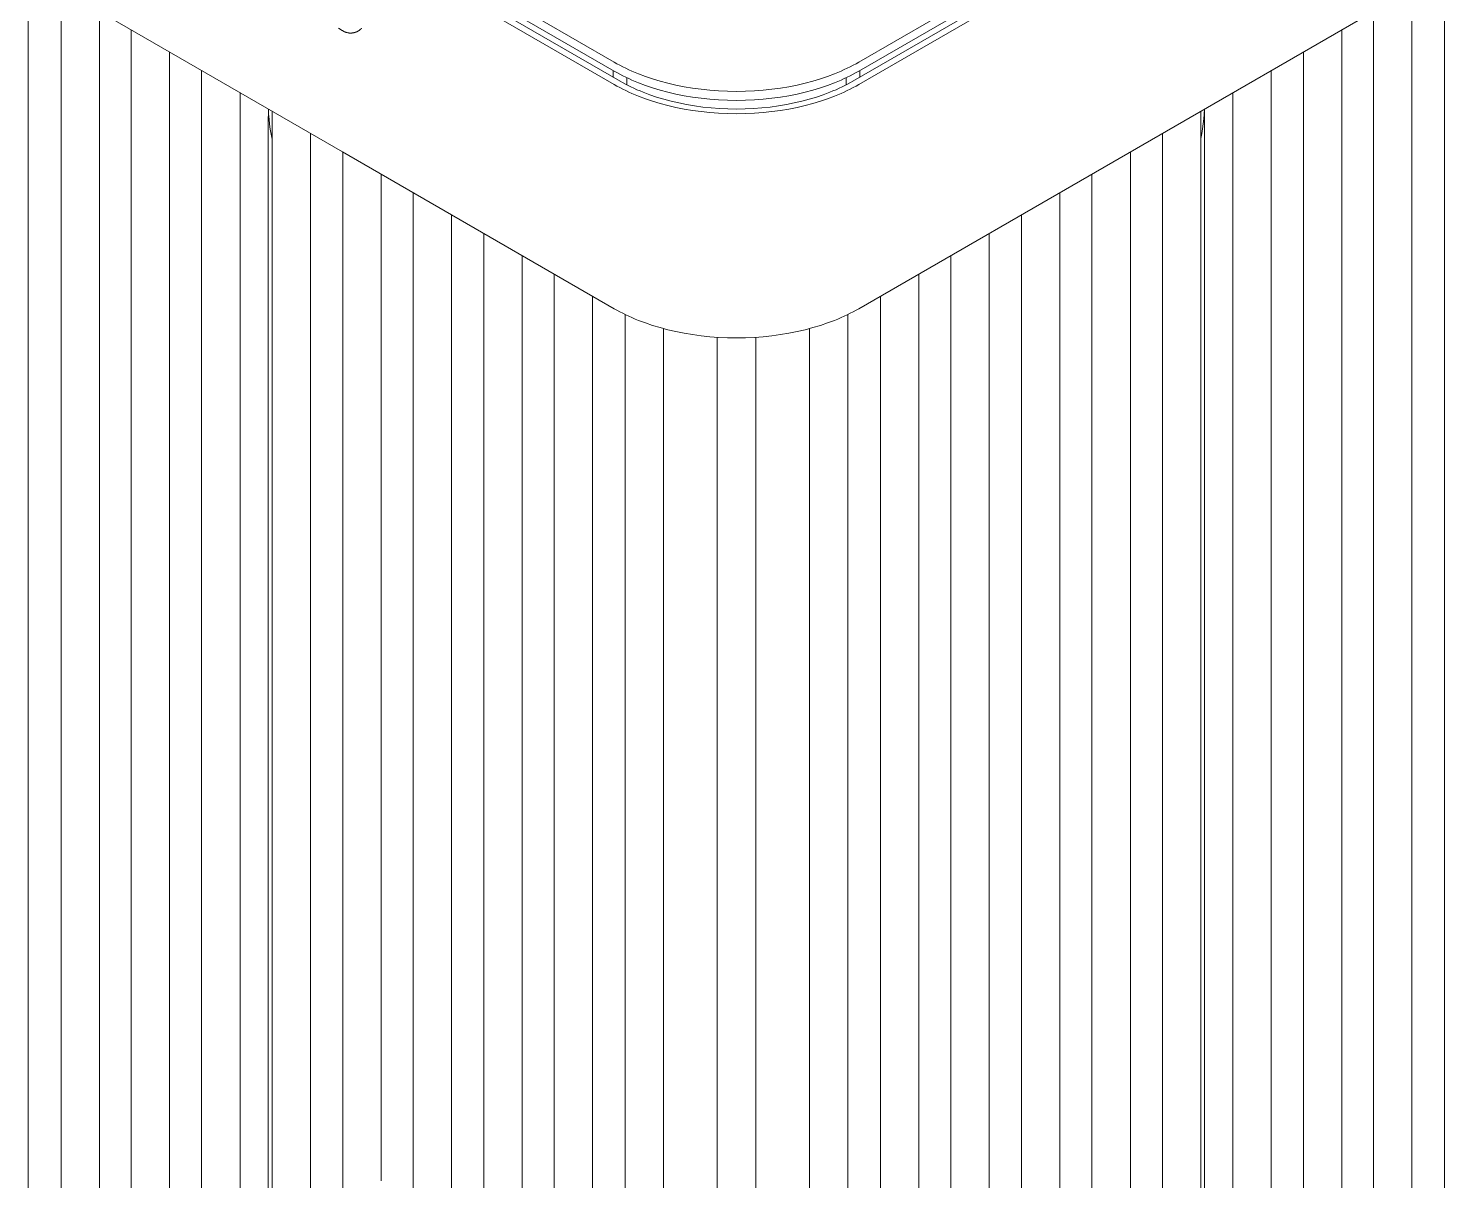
# Model space of a CAD drawing. Header units: millimetres. Extents: x 8434 to 10928, y 788 to 2545.
# Drawn here: x 9945.1 to 10378.3, y 1694.9 to 2047.3 of the extents above; entities that cross this region are included whole.
import ezdxf

# ---------------------------------------------------------------- set-up
doc = ezdxf.new("R2010")
doc.units = ezdxf.units.MM
doc.layers.add('ZANO_R', color=7, linetype='Continuous', lineweight=0)

msp = doc.modelspace()

# ---------------------------------------------------------------- linework, layer by layer
at = {"layer": 'ZANO_R'}
for p, q in [((9958.07, 2132.93), (10124.31, 2036.95)), ((10199.12, 2036.95), (10365.37, 2132.94)), ((10124.31, 2034.21), (9958.07, 2130.19)), ((10199.12, 2034.21), (10365.37, 2130.2)), ((10197.34, 2031.14), (10363.59, 2127.12)), ((10365.37, 2126.09), (10199.12, 2030.11)), ((10124.31, 2030.11), (10041.19, 2078.1)), ((10042.97, 2079.13), (10126.09, 2031.14)), ((9945.09, 1628.7), (9945.09, 2069.81)), ((10378.34, 2069.81), (10378.34, 1628.7)), ((9955.14, 1612.43), (9955.14, 2059.36)), ((10368.29, 2059.36), (10368.29, 1612.43)), ((9958.07, 2057.53), (10041.19, 2009.54)), ((10199.12, 1961.55), (10365.37, 2057.53)), ((9966.9, 2052.43), (9966.9, 1620.43)), ((10356.54, 1620.43), (10356.54, 2052.43)), ((9976.55, 1599.89), (9976.55, 2046.86)), ((10041.06, 2046.68), (10039.99, 2047.3)), ((10041.19, 2046.59), (10041.06, 2046.68)), ((10041.32, 2046.5), (10041.19, 2046.59)), ((10041.46, 2046.42), (10041.32, 2046.5)), ((10041.59, 2046.35), (10041.46, 2046.42)), ((10041.73, 2046.28), (10041.59, 2046.35)), ((10041.88, 2046.22), (10041.73, 2046.28)), ((10042.02, 2046.16), (10041.88, 2046.22)), ((10042.17, 2046.1), (10042.02, 2046.16)), ((10042.32, 2046.05), (10042.17, 2046.1)), ((10042.47, 2046.01), (10042.32, 2046.05)), ((10042.62, 2045.97), (10042.47, 2046.01)), ((10042.78, 2045.93), (10042.62, 2045.97)), ((10042.93, 2045.9), (10042.78, 2045.93)), ((10043.09, 2045.88), (10042.93, 2045.9)), ((10043.24, 2045.86), (10043.09, 2045.88)), ((10043.4, 2045.85), (10043.24, 2045.86)), ((10043.56, 2045.84), (10043.4, 2045.85)), ((10043.72, 2045.84), (10043.56, 2045.84)), ((10043.87, 2045.84), (10043.72, 2045.84)), ((10044.03, 2045.85), (10043.87, 2045.84)), ((10044.19, 2045.87), (10044.03, 2045.85)), ((10044.34, 2045.89), (10044.19, 2045.87)), ((10044.5, 2045.91), (10044.34, 2045.89)), ((10044.65, 2045.94), (10044.5, 2045.91)), ((10044.81, 2045.98), (10044.65, 2045.94)), ((10044.96, 2046.02), (10044.81, 2045.98)), ((10045.11, 2046.07), (10044.96, 2046.02)), ((10045.26, 2046.12), (10045.11, 2046.07)), ((10045.4, 2046.18), (10045.26, 2046.12)), ((10045.55, 2046.24), (10045.4, 2046.18)), ((10046.04, 2046.51), (10045.55, 2046.24)), ((10046.09, 2046.54), (10046.04, 2046.51)), ((10046.15, 2046.57), (10046.09, 2046.54)), ((10046.21, 2046.61), (10046.15, 2046.57)), ((10046.26, 2046.64), (10046.21, 2046.61)), ((10046.32, 2046.68), (10046.26, 2046.64)), ((10046.37, 2046.72), (10046.32, 2046.68)), ((10046.43, 2046.76), (10046.37, 2046.72)), ((10046.48, 2046.8), (10046.43, 2046.76)), ((10046.53, 2046.85), (10046.48, 2046.8)), ((10046.59, 2046.89), (10046.53, 2046.85)), ((10046.64, 2046.94), (10046.59, 2046.89)), ((10046.69, 2046.98), (10046.64, 2046.94)), ((10046.74, 2047.03), (10046.69, 2046.98)), ((10046.79, 2047.08), (10046.74, 2047.03)), ((10046.83, 2047.13), (10046.79, 2047.08)), ((10046.88, 2047.18), (10046.83, 2047.13)), ((10046.93, 2047.23), (10046.88, 2047.18)), ((10046.97, 2047.28), (10046.93, 2047.23)), ((10047.02, 2047.34), (10046.97, 2047.28)), ((10346.89, 2046.86), (10346.89, 1599.89)), ((9988.3, 2040.07), (9988.3, 1607.89)), ((10124.31, 2036.95), (10125.15, 2036.48)), ((10125.15, 2036.48), (10126.02, 2036.01)), ((10197.42, 2036.01), (10198.28, 2036.48)), ((10198.28, 2036.48), (10199.12, 2036.95)), ((10335.13, 1607.89), (10335.13, 2040.07)), ((9998.11, 1587.44), (9998.11, 2034.41)), ((10124, 2032.35), (10124, 2034.39)), ((10124.31, 2034.21), (10125.15, 2033.74)), ((10125.15, 2033.74), (10126.02, 2033.27)), ((10126.02, 2036.01), (10126.91, 2035.55)), ((10126.02, 2033.27), (10126.91, 2032.81)), ((10126.91, 2035.55), (10127.82, 2035.1)), ((10126.91, 2032.81), (10127.82, 2032.36)), ((10127.82, 2035.1), (10128.77, 2034.65)), ((10127.82, 2032.36), (10128.77, 2031.91)), ((10128.19, 2032.18), (10128.19, 2029.99)), ((10128.77, 2034.65), (10129.73, 2034.22)), ((10129.73, 2034.22), (10130.73, 2033.8)), ((10130.73, 2033.8), (10131.74, 2033.38)), ((10131.74, 2033.38), (10133.85, 2032.59)), ((10133.85, 2032.59), (10136.05, 2031.84)), ((10187.39, 2031.84), (10189.59, 2032.59)), ((10189.59, 2032.59), (10191.69, 2033.38)), ((10191.69, 2033.38), (10192.71, 2033.8)), ((10192.71, 2033.8), (10193.7, 2034.22)), ((10193.7, 2034.22), (10194.67, 2034.66)), ((10194.67, 2034.66), (10195.61, 2035.1)), ((10194.67, 2031.91), (10195.61, 2032.36)), ((10195.24, 2029.99), (10195.24, 2032.18)), ((10195.61, 2035.1), (10196.53, 2035.55)), ((10195.61, 2032.36), (10196.53, 2032.81)), ((10196.53, 2035.55), (10197.42, 2036.01)), ((10196.53, 2032.81), (10197.42, 2033.27)), ((10197.42, 2033.27), (10198.28, 2033.74)), ((10198.28, 2033.74), (10199.12, 2034.21)), ((10199.44, 2034.39), (10199.44, 2032.35)), ((10325.32, 2034.41), (10325.32, 1587.44)), ((10009.87, 2027.62), (10009.87, 1595.44)), ((10124.31, 2030.11), (10125.15, 2029.63)), ((10125.15, 2029.63), (10126.02, 2029.17)), ((10126.02, 2029.17), (10126.91, 2028.71)), ((10126.89, 2030.68), (10126.09, 2031.14)), ((10127.72, 2030.24), (10126.89, 2030.68)), ((10126.91, 2028.71), (10127.83, 2028.25)), ((10128.57, 2029.8), (10127.72, 2030.24)), ((10127.83, 2028.25), (10128.77, 2027.81)), ((10129.44, 2029.37), (10128.57, 2029.8)), ((10128.77, 2031.91), (10129.73, 2031.48)), ((10128.77, 2027.81), (10129.73, 2027.38)), ((10130.34, 2028.95), (10129.44, 2029.37)), ((10129.73, 2031.48), (10130.73, 2031.05)), ((10131.26, 2028.53), (10130.34, 2028.95)), ((10130.73, 2031.05), (10131.74, 2030.64)), ((10132.2, 2028.13), (10131.26, 2028.53)), ((10131.74, 2030.64), (10133.85, 2029.85)), ((10133.17, 2027.74), (10132.2, 2028.13)), ((10135.18, 2026.98), (10133.17, 2027.74)), ((10133.85, 2029.85), (10136.05, 2029.1)), ((10136.05, 2031.84), (10138.34, 2031.15)), ((10136.05, 2029.1), (10138.34, 2028.41)), ((10138.34, 2031.15), (10140.71, 2030.52)), ((10138.34, 2028.41), (10140.71, 2027.78)), ((10140.71, 2030.52), (10143.15, 2029.95)), ((10140.71, 2027.78), (10143.15, 2027.21)), ((10143.15, 2029.95), (10145.67, 2029.45)), ((10145.67, 2029.45), (10148.25, 2029.01)), ((10148.25, 2029.01), (10150.88, 2028.65)), ((10150.88, 2028.65), (10153.55, 2028.37)), ((10153.55, 2028.37), (10156.25, 2028.17)), ((10156.25, 2028.17), (10158.98, 2028.05)), ((10158.98, 2028.05), (10161.72, 2028.01)), ((10161.72, 2028.01), (10164.45, 2028.05)), ((10164.45, 2028.05), (10167.18, 2028.17)), ((10167.18, 2028.17), (10169.89, 2028.37)), ((10169.89, 2028.37), (10172.56, 2028.65)), ((10172.56, 2028.65), (10175.19, 2029.01)), ((10175.19, 2029.01), (10177.76, 2029.45)), ((10177.76, 2029.45), (10180.28, 2029.95)), ((10180.28, 2029.95), (10182.73, 2030.52)), ((10180.28, 2027.21), (10182.73, 2027.78)), ((10182.73, 2030.52), (10185.1, 2031.15)), ((10182.73, 2027.78), (10185.1, 2028.41)), ((10185.1, 2031.15), (10187.39, 2031.84)), ((10185.1, 2028.41), (10187.39, 2029.1)), ((10187.39, 2029.1), (10189.59, 2029.85)), ((10190.27, 2027.74), (10188.26, 2026.98)), ((10189.59, 2029.85), (10191.69, 2030.64)), ((10191.23, 2028.13), (10190.27, 2027.74)), ((10192.18, 2028.53), (10191.23, 2028.13)), ((10191.69, 2030.64), (10192.71, 2031.06)), ((10193.1, 2028.95), (10192.18, 2028.53)), ((10192.71, 2031.06), (10193.7, 2031.48)), ((10194, 2029.37), (10193.1, 2028.95)), ((10193.7, 2031.48), (10194.67, 2031.91)), ((10193.7, 2027.38), (10194.67, 2027.81)), ((10194.87, 2029.8), (10194, 2029.37)), ((10194.67, 2027.81), (10195.61, 2028.25)), ((10195.72, 2030.24), (10194.87, 2029.8)), ((10195.61, 2028.25), (10196.53, 2028.71)), ((10196.54, 2030.68), (10195.72, 2030.24)), ((10196.53, 2028.71), (10197.42, 2029.17)), ((10197.34, 2031.14), (10196.54, 2030.68)), ((10197.42, 2029.17), (10198.28, 2029.63)), ((10198.28, 2029.63), (10199.12, 2030.11)), ((10313.57, 1595.44), (10313.57, 2027.62)), ((10129.73, 2027.38), (10130.73, 2026.95)), ((10130.73, 2026.95), (10131.74, 2026.54)), ((10131.74, 2026.54), (10133.85, 2025.74)), ((10133.85, 2025.74), (10136.05, 2025)), ((10137.27, 2026.27), (10135.18, 2026.98)), ((10136.05, 2025), (10138.34, 2024.31)), ((10139.45, 2025.61), (10137.27, 2026.27)), ((10138.34, 2024.31), (10140.71, 2023.67)), ((10141.71, 2025.01), (10139.45, 2025.61)), ((10140.71, 2023.67), (10143.16, 2023.1)), ((10144.04, 2024.47), (10141.71, 2025.01)), ((10143.15, 2027.21), (10145.67, 2026.7)), ((10146.44, 2023.99), (10144.04, 2024.47)), ((10145.67, 2026.7), (10148.25, 2026.27)), ((10148.89, 2023.57), (10146.44, 2023.99)), ((10148.25, 2026.27), (10150.88, 2025.91)), ((10151.4, 2023.23), (10148.89, 2023.57)), ((10150.88, 2025.91), (10153.55, 2025.63)), ((10153.55, 2025.63), (10156.25, 2025.43)), ((10156.25, 2025.43), (10158.98, 2025.31)), ((10158.98, 2025.31), (10161.72, 2025.26)), ((10161.72, 2025.26), (10164.45, 2025.31)), ((10164.45, 2025.31), (10167.18, 2025.43)), ((10167.18, 2025.43), (10169.89, 2025.63)), ((10169.89, 2025.63), (10172.56, 2025.91)), ((10174.55, 2023.57), (10172.04, 2023.23)), ((10172.56, 2025.91), (10175.19, 2026.27)), ((10177, 2023.99), (10174.55, 2023.57)), ((10175.19, 2026.27), (10177.76, 2026.7)), ((10179.4, 2024.47), (10177, 2023.99)), ((10177.76, 2026.7), (10180.28, 2027.21)), ((10181.73, 2025.01), (10179.4, 2024.47)), ((10180.28, 2023.1), (10182.73, 2023.67)), ((10183.99, 2025.61), (10181.73, 2025.01)), ((10182.73, 2023.67), (10185.1, 2024.31)), ((10186.17, 2026.27), (10183.99, 2025.61)), ((10185.1, 2024.31), (10187.39, 2025)), ((10188.26, 2026.98), (10186.17, 2026.27)), ((10187.39, 2025), (10189.59, 2025.74)), ((10189.59, 2025.74), (10191.69, 2026.54)), ((10191.69, 2026.54), (10192.71, 2026.95)), ((10192.71, 2026.95), (10193.7, 2027.38)), ((10018.5, 2019.93), (10018.51, 2020.98)), ((10018.5, 1638.13), (10018.5, 2019.93)), ((10018.51, 2020.98), (10018.55, 2022.04)), ((10018.6, 2021.08), (10018.53, 2022.62)), ((10018.72, 2019.54), (10018.6, 2021.08)), ((10018.89, 2018), (10018.72, 2019.54)), ((10019.68, 1574.99), (10019.68, 2021.96)), ((10143.16, 2023.1), (10145.67, 2022.6)), ((10145.67, 2022.6), (10148.25, 2022.17)), ((10148.25, 2022.17), (10150.88, 2021.81)), ((10150.88, 2021.81), (10153.55, 2021.53)), ((10153.94, 2022.96), (10151.4, 2023.23)), ((10153.55, 2021.53), (10156.26, 2021.32)), ((10156.52, 2022.77), (10153.94, 2022.96)), ((10156.26, 2021.32), (10158.98, 2021.2)), ((10159.11, 2022.65), (10156.52, 2022.77)), ((10158.98, 2021.2), (10161.72, 2021.16)), ((10161.72, 2022.62), (10159.11, 2022.65)), ((10164.33, 2022.65), (10161.72, 2022.62)), ((10161.72, 2021.16), (10164.46, 2021.2)), ((10166.92, 2022.77), (10164.33, 2022.65)), ((10164.46, 2021.2), (10167.18, 2021.32)), ((10169.5, 2022.96), (10166.92, 2022.77)), ((10167.18, 2021.32), (10169.89, 2021.53)), ((10172.04, 2023.23), (10169.5, 2022.96)), ((10169.89, 2021.53), (10172.56, 2021.81)), ((10172.56, 2021.81), (10175.19, 2022.17)), ((10175.19, 2022.17), (10177.76, 2022.6)), ((10177.76, 2022.6), (10180.28, 2023.1)), ((10303.75, 2021.96), (10303.75, 1574.99)), ((10304.68, 2019.57), (10304.51, 2018.07)), ((10304.79, 2021.08), (10304.68, 2019.57)), ((10304.86, 2022.59), (10304.79, 2021.08)), ((10304.84, 2021.95), (10304.87, 2020.9)), ((10304.87, 2020.9), (10304.88, 2019.84)), ((10304.88, 2019.84), (10304.88, 1638.02)), ((10019.11, 2016.47), (10018.89, 2018)), ((10019.37, 2014.95), (10019.11, 2016.47)), ((10019.68, 2013.43), (10019.37, 2014.95)), ((10031.44, 2015.17), (10031.44, 1582.99)), ((10292, 1582.99), (10292, 2015.17)), ((10304.05, 2015.08), (10303.75, 2013.59)), ((10304.31, 2016.57), (10304.05, 2015.08)), ((10304.51, 2018.07), (10304.31, 2016.57)), ((10041.19, 2009.54), (10124.31, 1961.55)), ((10041.25, 1562.54), (10041.25, 2009.5)), ((10282.19, 2009.5), (10282.19, 1562.54)), ((10053.01, 2002.72), (10053.01, 1694.89)), ((10270.43, 1570.53), (10270.43, 2002.72)), ((10062.82, 1550.09), (10062.82, 1997.05)), ((10260.62, 1997.05), (10260.62, 1550.09)), ((10074.57, 1990.27), (10074.57, 1558.08)), ((10248.86, 1558.08), (10248.86, 1990.27)), ((10084.38, 1537.63), (10084.38, 1984.6)), ((10239.05, 1984.6), (10239.05, 1537.63)), ((10096.14, 1977.81), (10096.14, 1545.63)), ((10227.3, 1545.63), (10227.3, 1977.81)), ((10105.95, 1525.18), (10105.95, 1972.15)), ((10217.48, 1972.15), (10217.48, 1525.18)), ((10117.71, 1965.36), (10117.71, 1533.18)), ((10205.73, 1533.18), (10205.73, 1965.36)), ((10124.31, 1961.55), (10125.15, 1961.07)), ((10125.15, 1961.07), (10126.02, 1960.61)), ((10126.02, 1960.61), (10126.91, 1960.15)), ((10126.91, 1960.15), (10127.83, 1959.7)), ((10127.67, 1512.82), (10127.67, 1959.77)), ((10127.83, 1959.7), (10128.77, 1959.25)), ((10128.77, 1959.25), (10129.73, 1958.82)), ((10129.73, 1958.82), (10130.73, 1958.39)), ((10130.73, 1958.39), (10131.74, 1957.98)), ((10191.69, 1957.98), (10192.71, 1958.39)), ((10192.71, 1958.39), (10193.7, 1958.82)), ((10193.7, 1958.82), (10194.67, 1959.25)), ((10194.67, 1959.25), (10195.61, 1959.7)), ((10195.61, 1959.7), (10196.53, 1960.15)), ((10195.76, 1959.77), (10195.76, 1512.82)), ((10196.53, 1960.15), (10197.42, 1960.61)), ((10197.42, 1960.61), (10198.28, 1961.07)), ((10198.28, 1961.07), (10199.12, 1961.55)), ((10131.74, 1957.98), (10133.85, 1957.18)), ((10133.85, 1957.18), (10136.05, 1956.44)), ((10136.05, 1956.44), (10138.34, 1955.75)), ((10138.34, 1955.75), (10140.71, 1955.12)), ((10139.43, 1955.45), (10139.43, 1512.82)), ((10140.71, 1955.12), (10143.16, 1954.55)), ((10143.16, 1954.55), (10145.67, 1954.04)), ((10145.67, 1954.04), (10148.25, 1953.61)), ((10175.19, 1953.61), (10177.76, 1954.04)), ((10177.76, 1954.04), (10180.28, 1954.55)), ((10180.28, 1954.55), (10182.73, 1955.12)), ((10182.73, 1955.12), (10185.1, 1955.75)), ((10184.01, 1512.82), (10184.01, 1955.45)), ((10185.1, 1955.75), (10187.39, 1956.44)), ((10187.39, 1956.44), (10189.59, 1957.18)), ((10189.59, 1957.18), (10191.69, 1957.98)), ((10148.25, 1953.61), (10150.88, 1953.25)), ((10150.88, 1953.25), (10153.55, 1952.97)), ((10153.55, 1952.97), (10156.26, 1952.77)), ((10155.84, 1507.02), (10155.84, 1952.79)), ((10156.26, 1952.77), (10158.98, 1952.64)), ((10158.98, 1952.64), (10161.72, 1952.6)), ((10161.72, 1952.6), (10164.46, 1952.64)), ((10164.46, 1952.64), (10167.18, 1952.77)), ((10167.18, 1952.77), (10169.89, 1952.97)), ((10167.6, 1952.79), (10167.6, 1507.02)), ((10169.89, 1952.97), (10172.56, 1953.25)), ((10172.56, 1953.25), (10175.19, 1953.61)), ((10053.01, 1694.89), (10053.01, 1694.85))]:
    msp.add_line(p, q, dxfattribs=at)

doc.saveas('drawing.dxf')
